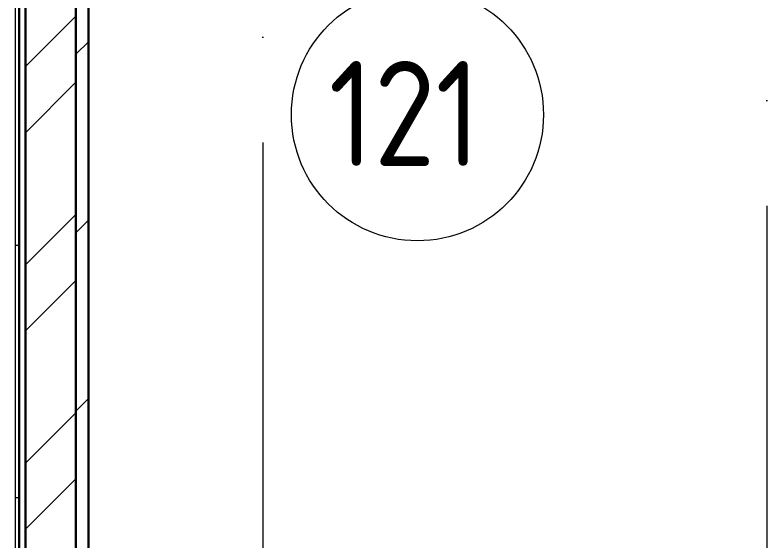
# Model space of a CAD drawing. Header units: millimetres. Extents: x -88595 to 880822, y -1054509 to -148035.
# Drawn here: x 193473 to 195263, y -278800 to -277550 of the extents above; entities that cross this region are included whole.
import ezdxf

# ---------------------------------------------------------------- set-up
doc = ezdxf.new("R2010")
doc.units = ezdxf.units.MM
doc.linetypes.add('ADSK_Линия сетки', pattern=[25, 20, -2.5, 0, -2.5])
for name, color, linetype, lineweight in [('Марки помещений', 7, 'Continuous', 20), ('Оборудование', 7, 'Continuous', 18), ('Ограждение', 7, 'Continuous', 9), ('Оси', 7, 'Continuous', 9), ('Стены наружные', 7, 'Continuous', 18)]:
    doc.layers.add(name, color=color, linetype=linetype, lineweight=lineweight)
doc.styles.add('GOST Common_3', font='GOST_Common.ttf', dxfattribs={"width": 0.9, "height": 2.5})

# ---------------------------------------------------------------- blocks, each defined once
blk = doc.blocks.new('1 этаж')
at = {"layer": 'Ограждение'}
h = blk.add_hatch(dxfattribs=at)
h.set_pattern_fill('FP_25', color=256, style=0, pattern_type=2)
h.set_pattern_definition([(0, (215928.7, 665702.34), (0, 600), []), (90, (215928.7, 665702.34), (-600, 4e-14), [])])
h.paths.add_polyline_path([(229602.7, 648417.6), (229612.7, 648427.6), (229612.7, 651627.6), (229602.7, 651617.6), (229602.7, 648427.6)])
at = {"layer": 'Марки помещений'}
blk.add_circle((230560.7, 650527.9), 300, dxfattribs=at)
at = {"layer": 'Ограждение'}
blk.add_line((229602.7, 651617.6), (229602.7, 648417.6), dxfattribs=at)
at = {"layer": 'Оси', "linetype": 'ADSK_Линия сетки', "ltscale": 100}
for p, q in [((231392.7, 697813.2), (231392.7, 631836.5)), ((230192.7, 662962.6), (230192.7, 631836.5))]:
    blk.add_line(p, q, dxfattribs=at)
at = {"layer": 'Стены наружные', "lineweight": 30}
for p, q in [((229627.7, 651642.6), (229627.7, 648442.6)), ((229747.7, 648742.6), (229747.7, 651642.6)), ((229612.7, 651627.6), (229612.7, 648427.6)), ((229777.7, 648772.6), (229777.7, 651612.6))]:
    blk.add_line(p, q, dxfattribs=at)
at = {"layer": 'Стены наружные', "linetype": 'Continuous', "lineweight": 9}
for p, q in [((229627.7, 650642.1), (229747.7, 650762.1)), ((229747.7, 650671.4), (229777.7, 650701.4)), ((229627.7, 650484.9), (229747.7, 650604.9)), ((229627.7, 650170.6), (229747.7, 650290.6)), ((229747.7, 650247.1), (229777.7, 650277.1)), ((229627.7, 650013.5), (229747.7, 650133.5)), ((229747.7, 649822.9), (229777.7, 649852.9)), ((229627.7, 649699.2), (229747.7, 649819.2)), ((229627.7, 649542), (229747.7, 649662))]:
    blk.add_line(p, q, dxfattribs=at)
at = {"layer": 'Марки помещений', "style": 'GOST Common_3', "width": 0.9}
blk.add_text('121', height=250, dxfattribs=at).set_placement((230349.7, 650405.6))

msp = doc.modelspace()

# ---------------------------------------------------------------- block references
at = {"layer": 'Оборудование', "color": 5, "true_color": 0x0000ff}
msp.add_blockref('1 этаж', (-36129.5, -928314.5), dxfattribs=at)

doc.saveas('drawing.dxf')
